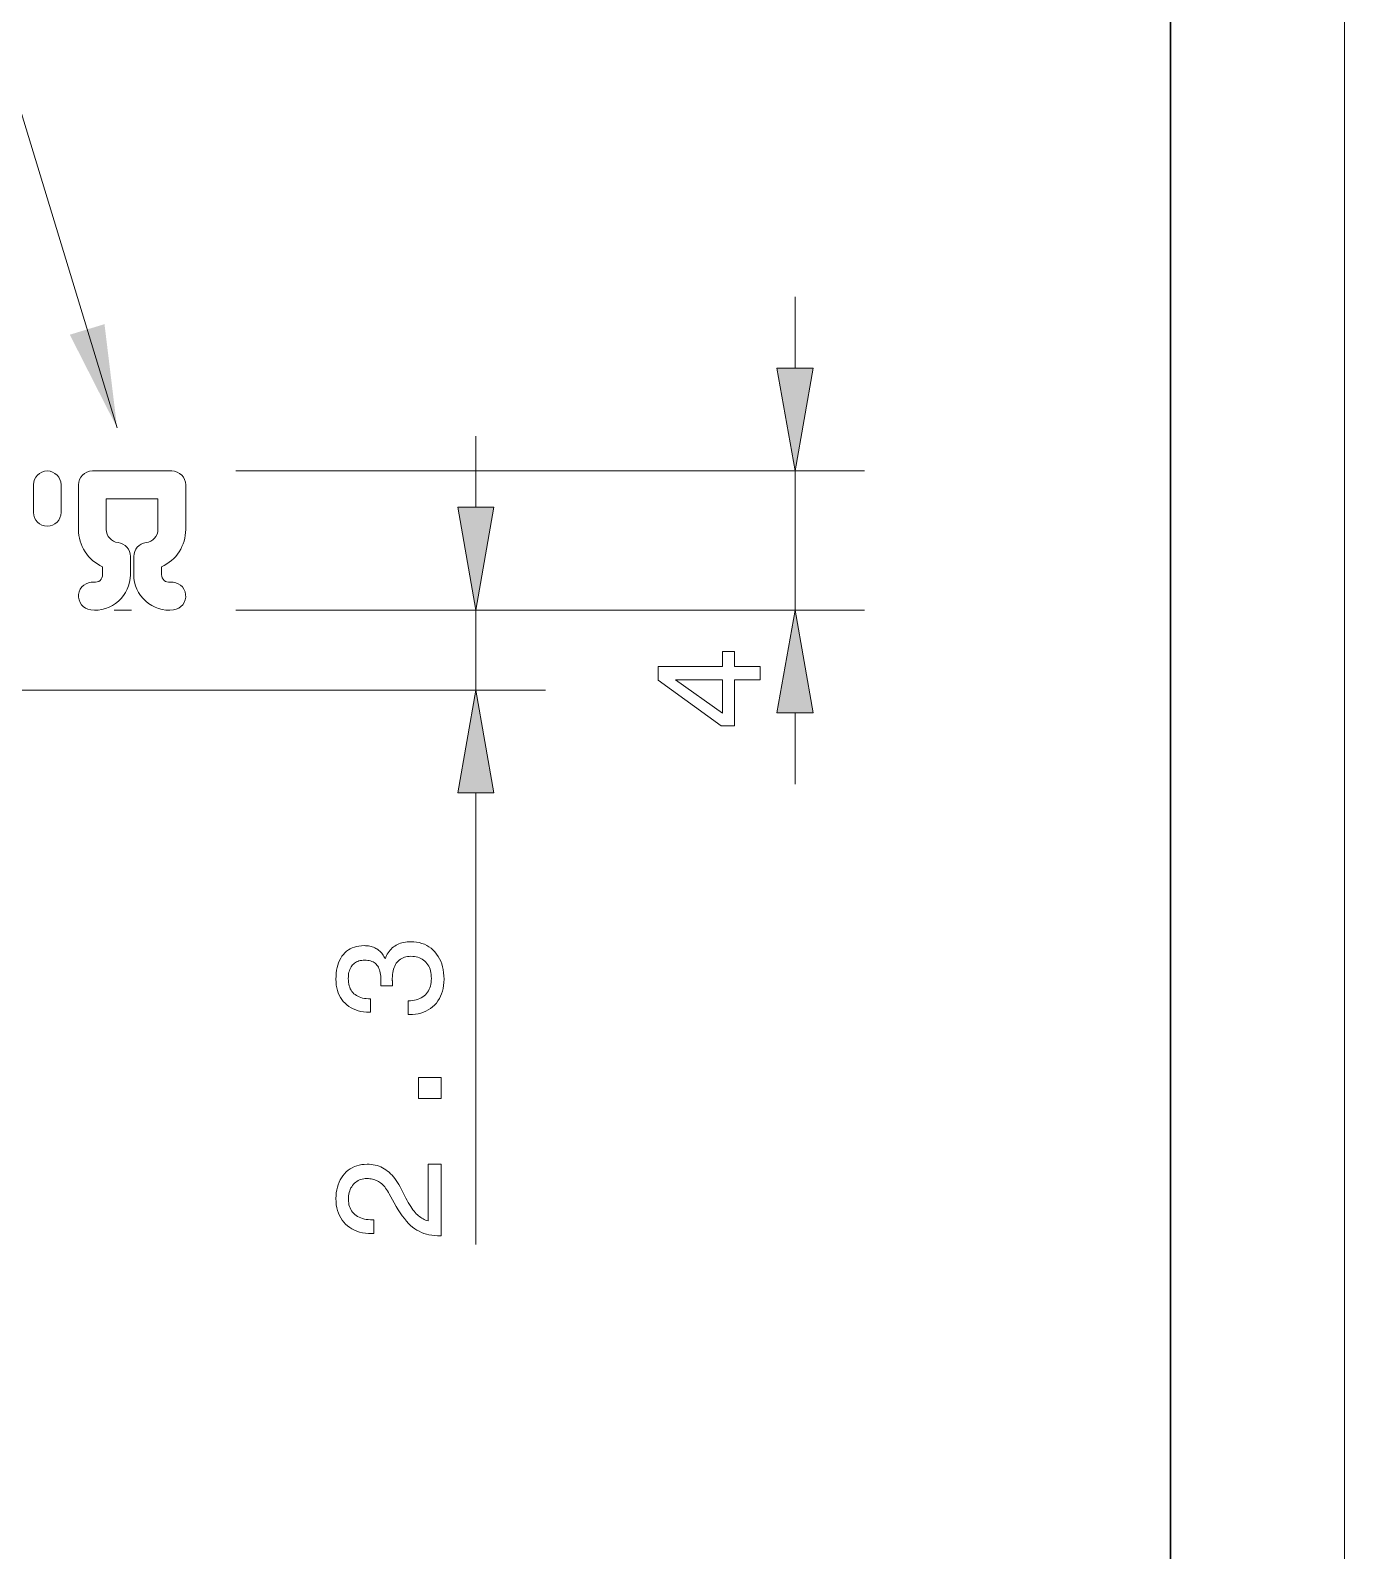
# Model space of a CAD drawing. Extents: x 0 to 297, y 0 to 420.
# Drawn here: x 259.23 to 297, y 96.94 to 140.63 of the extents above; entities that cross this region are included whole.
import ezdxf

# ---------------------------------------------------------------- set-up
doc = ezdxf.new("R2010")
doc.units = 0
doc.linetypes.add('DASHDOT', pattern=[18.5, 12, -3, 0.5, -3])

msp = doc.modelspace()

# ---------------------------------------------------------------- linework, layer by layer
at = {"color": 7, "lineweight": 13}
msp.add_line((297, 0), (297, 420), dxfattribs=at)
at = {"color": 7, "lineweight": 30}
msp.add_line((292, 5), (292, 415), dxfattribs=at)
at = {"color": 5, "lineweight": 13, "ltscale": 0.051139}
for p, q in [((281.207, 130.92), (281.207, 132.965)), ((272.034, 126.92), (272.034, 128.965)), ((281.207, 118.965), (281.207, 121.011))]:
    msp.add_line(p, q, dxfattribs=at)
at = {"color": 7, "linetype": 'DASHDOT', "lineweight": 13}
for p, q in [((191.138, 127.965), (267.002, 127.965)), ((191.138, 123.965), (267.002, 123.965))]:
    msp.add_line(p, q, dxfattribs=at)
at = {"color": 7, "lineweight": 13, "ltscale": 0.028535}
for p in [(261.016, 127.964), (263.299, 127.964)]:
    msp.add_line(p, (262.157, 127.964), dxfattribs=at)
at = {"color": 5, "lineweight": 13, "ltscale": 0.405109}
for p, q in [((267.002, 127.965), (283.207, 127.965)), ((267.002, 123.965), (283.207, 123.965))]:
    msp.add_line(p, q, dxfattribs=at)
at = {"color": 5, "lineweight": 13, "ltscale": 0.1}
msp.add_line((281.207, 123.965), (281.207, 127.965), dxfattribs=at)
at = {"color": 7, "lineweight": 13, "ltscale": 0.019932}
for p, q in [((259.325, 126.772), (259.325, 127.569)), ((260.116, 126.772), (260.116, 127.569))]:
    msp.add_line(p, q, dxfattribs=at)
at = {"color": 7, "lineweight": 13, "ltscale": 0.03201}
for p, q in [((260.616, 126.284), (260.616, 127.564)), ((263.699, 126.284), (263.699, 127.564))]:
    msp.add_line(p, q, dxfattribs=at)
at = {"color": 7, "lineweight": 13, "ltscale": 0.02201}
for p, q in [((261.416, 126.284), (261.416, 127.164)), ((262.899, 126.284), (262.899, 127.164))]:
    msp.add_line(p, q, dxfattribs=at)
at = {"color": 7, "lineweight": 13, "ltscale": 0.03707}
msp.add_line((261.416, 127.164), (262.899, 127.164), dxfattribs=at)
at = {"color": 7, "lineweight": 13, "ltscale": 0.013121}
for p, q in [((262.109, 125.509), (262.109, 124.984)), ((262.205, 125.509), (262.205, 124.984))]:
    msp.add_line(p, q, dxfattribs=at)
at = {"color": 7, "lineweight": 13, "ltscale": 0.005628}
for p, q in [((261.309, 125.209), (261.309, 124.984)), ((263.005, 125.209), (263.005, 124.984))]:
    msp.add_line(p, q, dxfattribs=at)
at = {"color": 5, "lineweight": 13, "ltscale": 0.175795}
msp.add_line((267.002, 123.965), (274.034, 123.965), dxfattribs=at)
at = {"color": 5, "lineweight": 13, "ltscale": 0.0575}
msp.add_line((272.034, 121.665), (272.034, 123.965), dxfattribs=at)
at = {"color": 5, "lineweight": 13, "ltscale": 0.455824}
msp.add_line((255.801, 121.665), (274.034, 121.665), dxfattribs=at)
at = {"color": 5, "lineweight": 13, "ltscale": 0.324445}
msp.add_line((272.034, 105.733), (272.034, 118.711), dxfattribs=at)
at = {"color": 7, "lineweight": 13}
msp.add_lwpolyline([(261.726, 129.206), (247.161, 177.061), (213.123, 177.061)], dxfattribs=at)
at = {"color": 5, "lineweight": 13}
for points in [[(280.686, 130.92), (281.207, 127.965), (281.728, 130.92)], [(271.513, 126.92), (272.034, 123.965), (272.555, 126.92)], [(281.728, 121.011), (281.207, 123.965), (280.686, 121.011)], [(280.207, 121.961), (279.465, 121.961), (279.465, 120.643), (279.085, 120.643), (277.274, 121.957), (277.274, 122.349), (279.119, 122.349), (279.119, 122.777), (279.465, 122.777), (279.465, 122.349), (280.207, 122.349)], [(279.119, 121.006), (279.119, 121.961), (277.776, 121.961)], [(272.555, 118.711), (272.034, 121.665), (271.513, 118.711)], [(270.094, 112.34), (270.094, 112.739), (270.156, 112.741), (270.215, 112.748), (270.271, 112.757), (270.324, 112.769), (270.374, 112.785), (270.422, 112.804), (270.467, 112.826), (270.509, 112.852), (270.548, 112.881), (270.584, 112.913), (270.617, 112.947), (270.647, 112.985), (270.673, 113.025), (270.695, 113.068), (270.714, 113.114), (270.73, 113.162), (270.742, 113.213), (270.751, 113.266), (270.756, 113.323), (270.758, 113.382), (270.756, 113.439), (270.752, 113.495), (270.744, 113.547), (270.733, 113.598), (270.718, 113.645), (270.701, 113.691), (270.68, 113.733), (270.657, 113.774), (270.63, 113.811), (270.6, 113.846), (270.567, 113.879), (270.532, 113.908), (270.494, 113.933), (270.454, 113.955), (270.412, 113.974), (270.368, 113.989), (270.321, 114.001), (270.271, 114.009), (270.22, 114.014), (270.165, 114.016), (270.116, 114.014), (270.07, 114.009), (270.025, 114.001), (269.982, 113.989), (269.942, 113.974), (269.904, 113.956), (269.868, 113.934), (269.835, 113.909), (269.804, 113.88), (269.774, 113.849), (269.748, 113.814), (269.724, 113.776), (269.703, 113.736), (269.685, 113.693), (269.669, 113.647), (269.657, 113.598), (269.647, 113.547), (269.64, 113.493), (269.636, 113.437), (269.634, 113.377), (269.634, 113.369), (269.634, 113.36), (269.634, 113.352), (269.635, 113.343), (269.635, 113.334), (269.635, 113.325), (269.635, 113.316), (269.636, 113.307), (269.636, 113.298), (269.636, 113.289), (269.637, 113.279), (269.637, 113.269), (269.638, 113.258), (269.638, 113.247), (269.639, 113.235), (269.64, 113.223), (269.64, 113.209), (269.641, 113.196), (269.642, 113.181), (269.643, 113.167), (269.303, 113.167), (269.304, 113.176), (269.304, 113.185), (269.304, 113.194), (269.305, 113.203), (269.305, 113.212), (269.305, 113.221), (269.306, 113.229), (269.306, 113.238), (269.306, 113.247), (269.306, 113.255), (269.307, 113.263), (269.307, 113.272), (269.307, 113.28), (269.307, 113.288), (269.307, 113.296), (269.307, 113.303), (269.307, 113.311), (269.307, 113.319), (269.307, 113.326), (269.307, 113.333), (269.306, 113.39), (269.303, 113.443), (269.297, 113.494), (269.289, 113.542), (269.279, 113.586), (269.266, 113.628), (269.251, 113.667), (269.234, 113.702), (269.214, 113.735), (269.193, 113.764), (269.168, 113.791), (269.142, 113.815), (269.113, 113.836), (269.081, 113.854), (269.047, 113.869), (269.011, 113.882), (268.972, 113.892), (268.931, 113.899), (268.888, 113.903), (268.842, 113.904), (268.797, 113.903), (268.755, 113.899), (268.714, 113.892), (268.676, 113.883), (268.64, 113.87), (268.606, 113.855), (268.574, 113.838), (268.545, 113.817), (268.517, 113.794), (268.492, 113.768), (268.468, 113.74), (268.448, 113.709), (268.429, 113.676), (268.413, 113.641), (268.4, 113.603), (268.389, 113.562), (268.38, 113.52), (268.374, 113.475), (268.371, 113.427), (268.369, 113.377), (268.371, 113.321), (268.376, 113.268), (268.384, 113.218), (268.395, 113.17), (268.41, 113.125), (268.428, 113.083), (268.449, 113.044), (268.473, 113.007), (268.501, 112.973), (268.532, 112.942), (268.566, 112.914), (268.603, 112.889), (268.643, 112.866), (268.686, 112.847), (268.732, 112.831), (268.781, 112.817), (268.833, 112.807), (268.888, 112.799), (268.947, 112.795), (269.008, 112.793), (269.008, 112.41), (268.979, 112.41), (268.892, 112.412), (268.809, 112.42), (268.73, 112.433), (268.655, 112.451), (268.583, 112.474), (268.514, 112.502), (268.449, 112.535), (268.388, 112.574), (268.331, 112.617), (268.277, 112.666), (268.227, 112.719), (268.182, 112.775), (268.143, 112.836), (268.109, 112.899), (268.08, 112.967), (268.057, 113.037), (268.039, 113.112), (268.026, 113.19), (268.018, 113.271), (268.015, 113.356), (268.017, 113.446), (268.024, 113.532), (268.034, 113.613), (268.049, 113.691), (268.068, 113.764), (268.092, 113.833), (268.119, 113.898), (268.151, 113.959), (268.188, 114.016), (268.228, 114.069), (268.272, 114.117), (268.32, 114.16), (268.371, 114.198), (268.425, 114.231), (268.483, 114.259), (268.544, 114.281), (268.609, 114.299), (268.677, 114.312), (268.748, 114.319), (268.823, 114.322), (268.865, 114.321), (268.907, 114.318), (268.947, 114.313), (268.986, 114.307), (269.024, 114.298), (269.06, 114.287), (269.096, 114.275), (269.13, 114.26), (269.162, 114.244), (269.194, 114.226), (269.224, 114.206), (269.252, 114.184), (269.279, 114.16), (269.305, 114.135), (269.329, 114.107), (269.352, 114.078), (269.373, 114.047), (269.393, 114.014), (269.411, 113.979), (269.428, 113.942), (269.446, 113.99), (269.467, 114.035), (269.49, 114.077), (269.514, 114.118), (269.541, 114.156), (269.57, 114.191), (269.6, 114.224), (269.633, 114.255), (269.667, 114.284), (269.704, 114.31), (269.742, 114.334), (269.782, 114.355), (269.824, 114.374), (269.868, 114.391), (269.913, 114.404), (269.96, 114.416), (270.009, 114.424), (270.059, 114.431), (270.112, 114.434), (270.165, 114.436), (270.25, 114.433), (270.332, 114.424), (270.409, 114.409), (270.484, 114.388), (270.555, 114.362), (270.623, 114.329), (270.687, 114.291), (270.748, 114.247), (270.805, 114.197), (270.859, 114.141), (270.909, 114.08), (270.953, 114.015), (270.992, 113.946), (271.026, 113.873), (271.055, 113.797), (271.079, 113.717), (271.097, 113.632), (271.11, 113.544), (271.118, 113.452), (271.121, 113.356), (271.118, 113.265), (271.11, 113.178), (271.096, 113.095), (271.077, 113.015), (271.053, 112.939), (271.023, 112.867), (270.987, 112.799), (270.946, 112.734), (270.9, 112.673), (270.849, 112.616), (270.792, 112.564), (270.733, 112.517), (270.669, 112.475), (270.602, 112.44), (270.531, 112.409), (270.457, 112.384), (270.379, 112.365), (270.297, 112.351), (270.212, 112.343), (270.123, 112.34)], [(271.034, 109.933), (270.391, 109.933), (270.391, 110.529), (271.034, 110.529)], [(271.034, 105.98), (271.021, 105.98), (270.934, 105.982), (270.849, 105.988), (270.768, 105.998), (270.689, 106.013), (270.613, 106.031), (270.54, 106.054), (270.47, 106.081), (270.403, 106.112), (270.339, 106.147), (270.278, 106.186), (270.219, 106.231), (270.159, 106.282), (270.1, 106.34), (270.04, 106.405), (269.981, 106.476), (269.922, 106.554), (269.863, 106.639), (269.804, 106.73), (269.746, 106.828), (269.687, 106.933), (269.548, 107.188), (269.523, 107.232), (269.497, 107.275), (269.47, 107.314), (269.443, 107.352), (269.416, 107.386), (269.388, 107.419), (269.359, 107.448), (269.329, 107.476), (269.299, 107.501), (269.268, 107.523), (269.237, 107.543), (269.204, 107.561), (269.171, 107.577), (269.136, 107.59), (269.1, 107.602), (269.063, 107.611), (269.025, 107.619), (268.986, 107.624), (268.946, 107.627), (268.905, 107.628), (268.858, 107.627), (268.813, 107.622), (268.77, 107.614), (268.729, 107.602), (268.689, 107.587), (268.652, 107.569), (268.616, 107.548), (268.582, 107.524), (268.55, 107.496), (268.52, 107.465), (268.492, 107.431), (268.467, 107.395), (268.445, 107.357), (268.426, 107.316), (268.41, 107.274), (268.397, 107.229), (268.387, 107.182), (268.379, 107.133), (268.375, 107.081), (268.374, 107.027), (268.375, 106.974), (268.381, 106.923), (268.39, 106.875), (268.403, 106.828), (268.42, 106.784), (268.44, 106.742), (268.464, 106.703), (268.492, 106.666), (268.524, 106.631), (268.559, 106.598), (268.598, 106.569), (268.639, 106.542), (268.683, 106.518), (268.73, 106.498), (268.779, 106.481), (268.832, 106.466), (268.887, 106.455), (268.945, 106.448), (269.006, 106.443), (269.069, 106.441), (269.105, 106.441), (269.105, 106.049), (269.044, 106.049), (268.951, 106.052), (268.862, 106.06), (268.777, 106.073), (268.696, 106.092), (268.619, 106.117), (268.546, 106.146), (268.476, 106.181), (268.411, 106.222), (268.35, 106.268), (268.292, 106.319), (268.24, 106.375), (268.193, 106.435), (268.151, 106.498), (268.115, 106.566), (268.084, 106.637), (268.059, 106.712), (268.04, 106.791), (268.026, 106.874), (268.018, 106.96), (268.015, 107.051), (268.018, 107.137), (268.025, 107.221), (268.037, 107.301), (268.055, 107.378), (268.077, 107.451), (268.104, 107.521), (268.136, 107.587), (268.173, 107.65), (268.215, 107.71), (268.262, 107.766), (268.313, 107.818), (268.367, 107.865), (268.424, 107.906), (268.484, 107.941), (268.547, 107.971), (268.613, 107.996), (268.682, 108.015), (268.755, 108.028), (268.83, 108.037), (268.909, 108.039), (268.97, 108.038), (269.03, 108.033), (269.088, 108.025), (269.145, 108.014), (269.2, 107.999), (269.253, 107.982), (269.305, 107.961), (269.356, 107.937), (269.404, 107.91), (269.452, 107.879), (269.498, 107.845), (269.543, 107.808), (269.586, 107.768), (269.628, 107.724), (269.669, 107.677), (269.709, 107.626), (269.748, 107.572), (269.785, 107.515), (269.821, 107.454), (269.856, 107.39), (269.984, 107.137), (270.021, 107.067), (270.058, 107.001), (270.094, 106.939), (270.129, 106.881), (270.163, 106.827), (270.196, 106.778), (270.229, 106.732), (270.261, 106.69), (270.293, 106.653), (270.324, 106.619), (270.354, 106.589), (270.386, 106.561), (270.418, 106.535), (270.451, 106.511), (270.484, 106.489), (270.519, 106.469), (270.554, 106.452), (270.589, 106.436), (270.626, 106.423), (270.663, 106.412), (270.663, 108.039), (271.034, 108.039)]]:
    msp.add_lwpolyline(points, close=True, dxfattribs=at)
at = {"color": 7, "lineweight": 13}
for centre, radius, start, end in [((259.72, 127.569), 0.395, 0, 180), ((261.016, 127.564), 0.4, 90, 180), ((263.299, 127.564), 0.4, 0, 90), ((259.72, 126.772), 0.395, 180, 360), ((261.796, 126.284), 1.18, 180, 245.6287), ((261.796, 126.284), 0.38, 180, 263.6016), ((262.519, 126.284), 0.38, 276.3984, 360), ((262.519, 126.284), 1.18, 294.3713, 360), ((261.709, 125.509), 0.4, 0, 83.6016), ((262.605, 125.509), 0.4, 96.3984, 180), ((261.089, 124.984), 1.02, 263.193, 360), ((261.089, 124.984), 0.22, 263.193, 360), ((263.225, 124.984), 1.02, 180, 276.807), ((263.225, 124.984), 0.22, 180, 276.807), ((261.016, 124.369), 0.4, 83.193, 263.193), ((263.299, 124.369), 0.4, 276.807, 96.807)]:
    msp.add_arc(centre, radius, start, end, dxfattribs=at)
msp.add_solid([(260.367, 131.881), (261.726, 129.206), (261.364, 132.184)], dxfattribs=at)
at = {"color": 5, "lineweight": 13}
for points in [[(280.686, 130.92), (281.207, 127.965), (280.686, 130.92), (281.728, 130.92)], [(271.513, 126.92), (272.034, 123.965), (271.513, 126.92), (272.555, 126.92)], [(281.728, 121.011), (281.207, 123.965), (281.728, 121.011), (280.686, 121.011)], [(272.555, 118.711), (272.034, 121.665), (272.555, 118.711), (271.513, 118.711)]]:
    msp.add_solid(points, dxfattribs=at)

doc.saveas('drawing.dxf')
